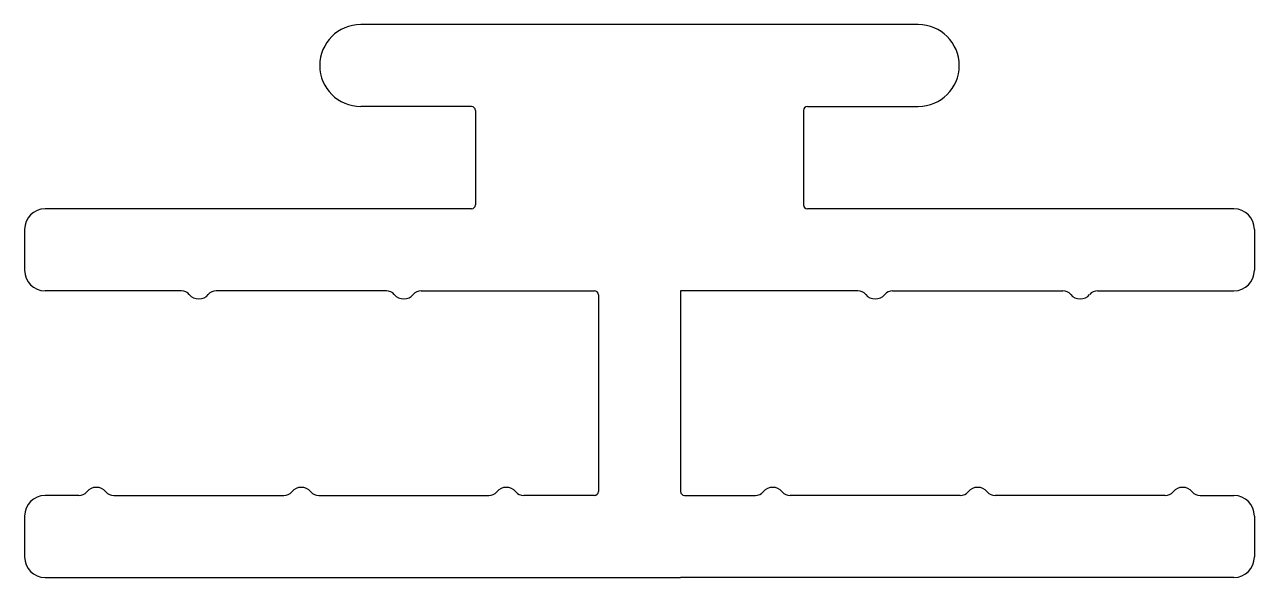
# Model space of a CAD drawing. Extents: x 219.9 to 249.9, y 897.1 to 910.6.
import ezdxf

# ---------------------------------------------------------------- set-up
doc = ezdxf.new("R2010")
doc.units = 0
doc.layers.get('0').update_dxf_attribs({"linetype": 'CONTINUOUS'})

msp = doc.modelspace()

# ---------------------------------------------------------------- linework, layer by layer
for p, q in [((241.712, 910.624), (228.112, 910.624)), ((230.812, 908.624), (228.112, 908.624)), ((230.912, 908.524), (230.912, 906.224)), ((238.912, 908.524), (238.912, 906.224)), ((239.012, 908.624), (241.712, 908.624)), ((230.812, 906.124), (220.412, 906.124)), ((249.412, 906.124), (239.012, 906.124)), ((219.912, 905.624), (219.912, 904.624)), ((249.912, 905.624), (249.912, 904.624)), ((223.738, 904.124), (220.412, 904.124)), ((228.738, 904.124), (224.587, 904.124)), ((229.587, 904.124), (233.812, 904.124)), ((233.912, 904.024), (233.912, 899.224)), ((236.012, 904.124), (235.912, 904.124)), ((235.912, 904.124), (235.912, 899.224)), ((240.238, 904.124), (236.012, 904.124)), ((241.087, 904.124), (245.238, 904.124)), ((246.087, 904.124), (249.412, 904.124)), ((221.238, 899.124), (220.412, 899.124)), ((222.087, 899.124), (226.238, 899.124)), ((227.087, 899.124), (231.238, 899.124)), ((233.812, 899.124), (232.087, 899.124)), ((236.012, 899.124), (237.738, 899.124)), ((242.738, 899.124), (238.587, 899.124)), ((247.738, 899.124), (243.587, 899.124)), ((248.587, 899.124), (249.412, 899.124)), ((219.912, 898.624), (219.912, 897.624)), ((249.912, 898.624), (249.912, 897.624)), ((220.412, 897.124), (235.912, 897.124)), ((249.412, 897.124), (235.912, 897.124))]:
    msp.add_line(p, q)
for centre, radius, start, end in [((228.112, 909.624), 1, 90, 180), ((241.712, 909.624), 1, 0, 90), ((228.112, 909.624), 1, 180, 270), ((241.712, 909.624), 1, 270, 0), ((230.812, 908.524), 0.1, 0, 90), ((239.012, 908.524), 0.1, 90, 180), ((220.412, 905.624), 0.5, 90, 180), ((230.812, 906.224), 0.1, 270, 0), ((239.012, 906.224), 0.1, 180, 270), ((249.412, 905.624), 0.5, 0, 90), ((220.412, 904.624), 0.5, 180, 270), ((249.412, 904.624), 0.5, 270, 0), ((223.738, 903.874), 0.25, 39.5212, 90), ((224.162, 904.224), 0.3, 219.5212, 320.4788), ((224.587, 903.874), 0.25, 90, 140.4788), ((228.738, 903.874), 0.25, 39.5212, 90), ((229.162, 904.224), 0.3, 219.5212, 320.4788), ((229.587, 903.874), 0.25, 90, 140.4788), ((233.812, 904.024), 0.1, 0, 90), ((240.238, 903.874), 0.25, 39.5212, 90), ((240.662, 904.224), 0.3, 219.5212, 320.4788), ((241.087, 903.874), 0.25, 90, 140.4788), ((245.238, 903.874), 0.25, 39.5212, 90), ((245.662, 904.224), 0.3, 219.5212, 320.4788), ((246.087, 903.874), 0.25, 90, 140.4788), ((220.412, 898.624), 0.5, 90, 180), ((221.238, 899.374), 0.25, 270, 320.4788), ((221.662, 899.024), 0.3, 39.5212, 140.4788), ((222.087, 899.374), 0.25, 219.5212, 270), ((226.238, 899.374), 0.25, 270, 320.4788), ((226.662, 899.024), 0.3, 39.5212, 140.4788), ((227.087, 899.374), 0.25, 219.5212, 270), ((231.238, 899.374), 0.25, 270, 320.4788), ((231.662, 899.024), 0.3, 39.5212, 140.4788), ((232.087, 899.374), 0.25, 219.5212, 270), ((233.812, 899.224), 0.1, 270, 0), ((236.012, 899.224), 0.1, 180, 270), ((237.738, 899.374), 0.25, 270, 320.4788), ((238.162, 899.024), 0.3, 39.5212, 140.4788), ((238.587, 899.374), 0.25, 219.5212, 270), ((242.738, 899.374), 0.25, 270, 320.4788), ((243.162, 899.024), 0.3, 39.5212, 140.4788), ((243.587, 899.374), 0.25, 219.5212, 270), ((247.738, 899.374), 0.25, 270, 320.4788), ((248.162, 899.024), 0.3, 39.5212, 140.4788), ((248.587, 899.374), 0.25, 219.5212, 270), ((249.412, 898.624), 0.5, 0, 90), ((220.412, 897.624), 0.5, 180, 270), ((249.412, 897.624), 0.5, 270, 0)]:
    msp.add_arc(centre, radius, start, end)

doc.saveas('drawing.dxf')
